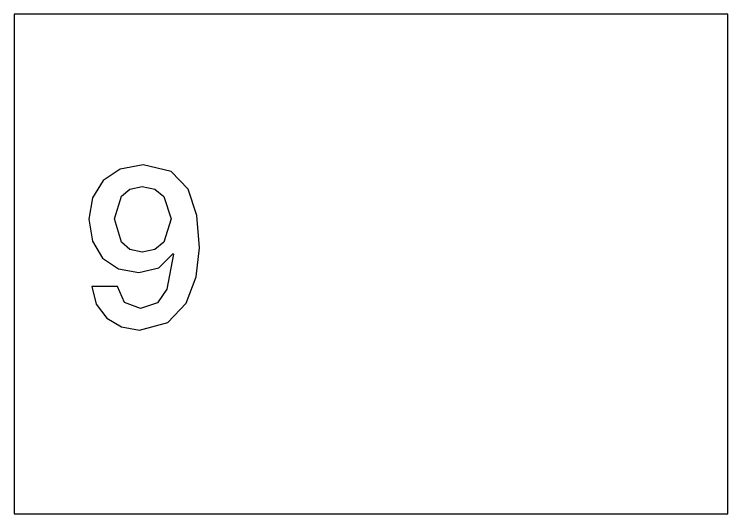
# Model space of a CAD drawing. Extents: x -212 to 220, y 7 to 294.
# Drawn here: x 200 to 220, y 110.32 to 124.32 of the extents above; entities that cross this region are included whole.
import ezdxf

# ---------------------------------------------------------------- set-up
doc = ezdxf.new("R2010")
doc.units = 0

msp = doc.modelspace()

# ---------------------------------------------------------------- linework, layer by layer
at = {"layer": '1'}
for p, q in [((203.616822, 120.09924), (202.967962, 119.983098)), ((204.394228, 119.91818), (203.616822, 120.09924)), ((202.967962, 119.983098), (202.487695, 119.663092)), ((204.875141, 119.422797), (204.394228, 119.91818)), ((202.487695, 119.663092), (202.189587, 119.181857)), ((203.000841, 119.222293), (203.243203, 119.42157)), ((203.243203, 119.42157), (203.587884, 119.495661)), ((203.587884, 119.495661), (203.940574, 119.420408)), ((203.587884, 119.495661), (203.587884, 119.495661)), ((203.940574, 119.420408), (204.192497, 119.219193)), ((205.119634, 118.684795), (204.875141, 119.422797)), ((202.810672, 118.586158), (203.000841, 119.222293)), ((204.192497, 119.219193), (204.394034, 118.586158)), ((202.189587, 119.181857), (202.087203, 118.582024)), ((205.187782, 117.775873), (205.119634, 118.684795)), ((202.087203, 118.582024), (202.188812, 117.963846)), ((203.000841, 117.93762), (202.810672, 118.586158)), ((204.394034, 118.586158), (204.192497, 117.93607)), ((202.188812, 117.963846), (202.475292, 117.49062)), ((203.243203, 117.729817), (203.000841, 117.93762)), ((204.192497, 117.93607), (203.940574, 117.729235)), ((203.587884, 117.65185), (203.243203, 117.729817)), ((203.940574, 117.729235), (203.587884, 117.65185)), ((204.052971, 117.219319), (204.451912, 117.614643)), ((204.464314, 117.602241), (204.280863, 116.620908)), ((204.451912, 117.614643), (204.464314, 117.602241)), ((205.102258, 116.967849), (205.187782, 117.775873)), ((202.475292, 117.49062), (202.919127, 117.187926)), ((203.492799, 117.081343), (204.052971, 117.219319)), ((202.919127, 117.187926), (203.492799, 117.081343)), ((204.819847, 116.2261), (205.102258, 116.967849)), ((202.893354, 116.688604), (202.169885, 116.688603)), ((202.169885, 116.688603), (202.29604, 116.19348)), ((203.089207, 116.246254), (202.893354, 116.688604)), ((204.280863, 116.620908), (204.011436, 116.233141)), ((203.542408, 116.076756), (203.089207, 116.246254)), ((204.011436, 116.233141), (203.542408, 116.076756)), ((204.301792, 115.683564), (204.819847, 116.2261)), ((202.29604, 116.19348), (202.590014, 115.809589)), ((202.590014, 115.809589), (203.008786, 115.561349)), ((203.509336, 115.473176), (204.301792, 115.683564)), ((203.008786, 115.561349), (203.509336, 115.473176))]:
    msp.add_line(p, q, dxfattribs=at)
at = {"layer": 'Layer 1'}
for p, q in [((219.999498, 124.323554), (199.999512, 124.323554)), ((199.999512, 124.323554), (199.999512, 110.323598)), ((219.999498, 110.323598), (219.999498, 124.323554)), ((199.999512, 110.323598), (219.999498, 110.323598))]:
    msp.add_line(p, q, dxfattribs=at)

doc.saveas('drawing.dxf')
